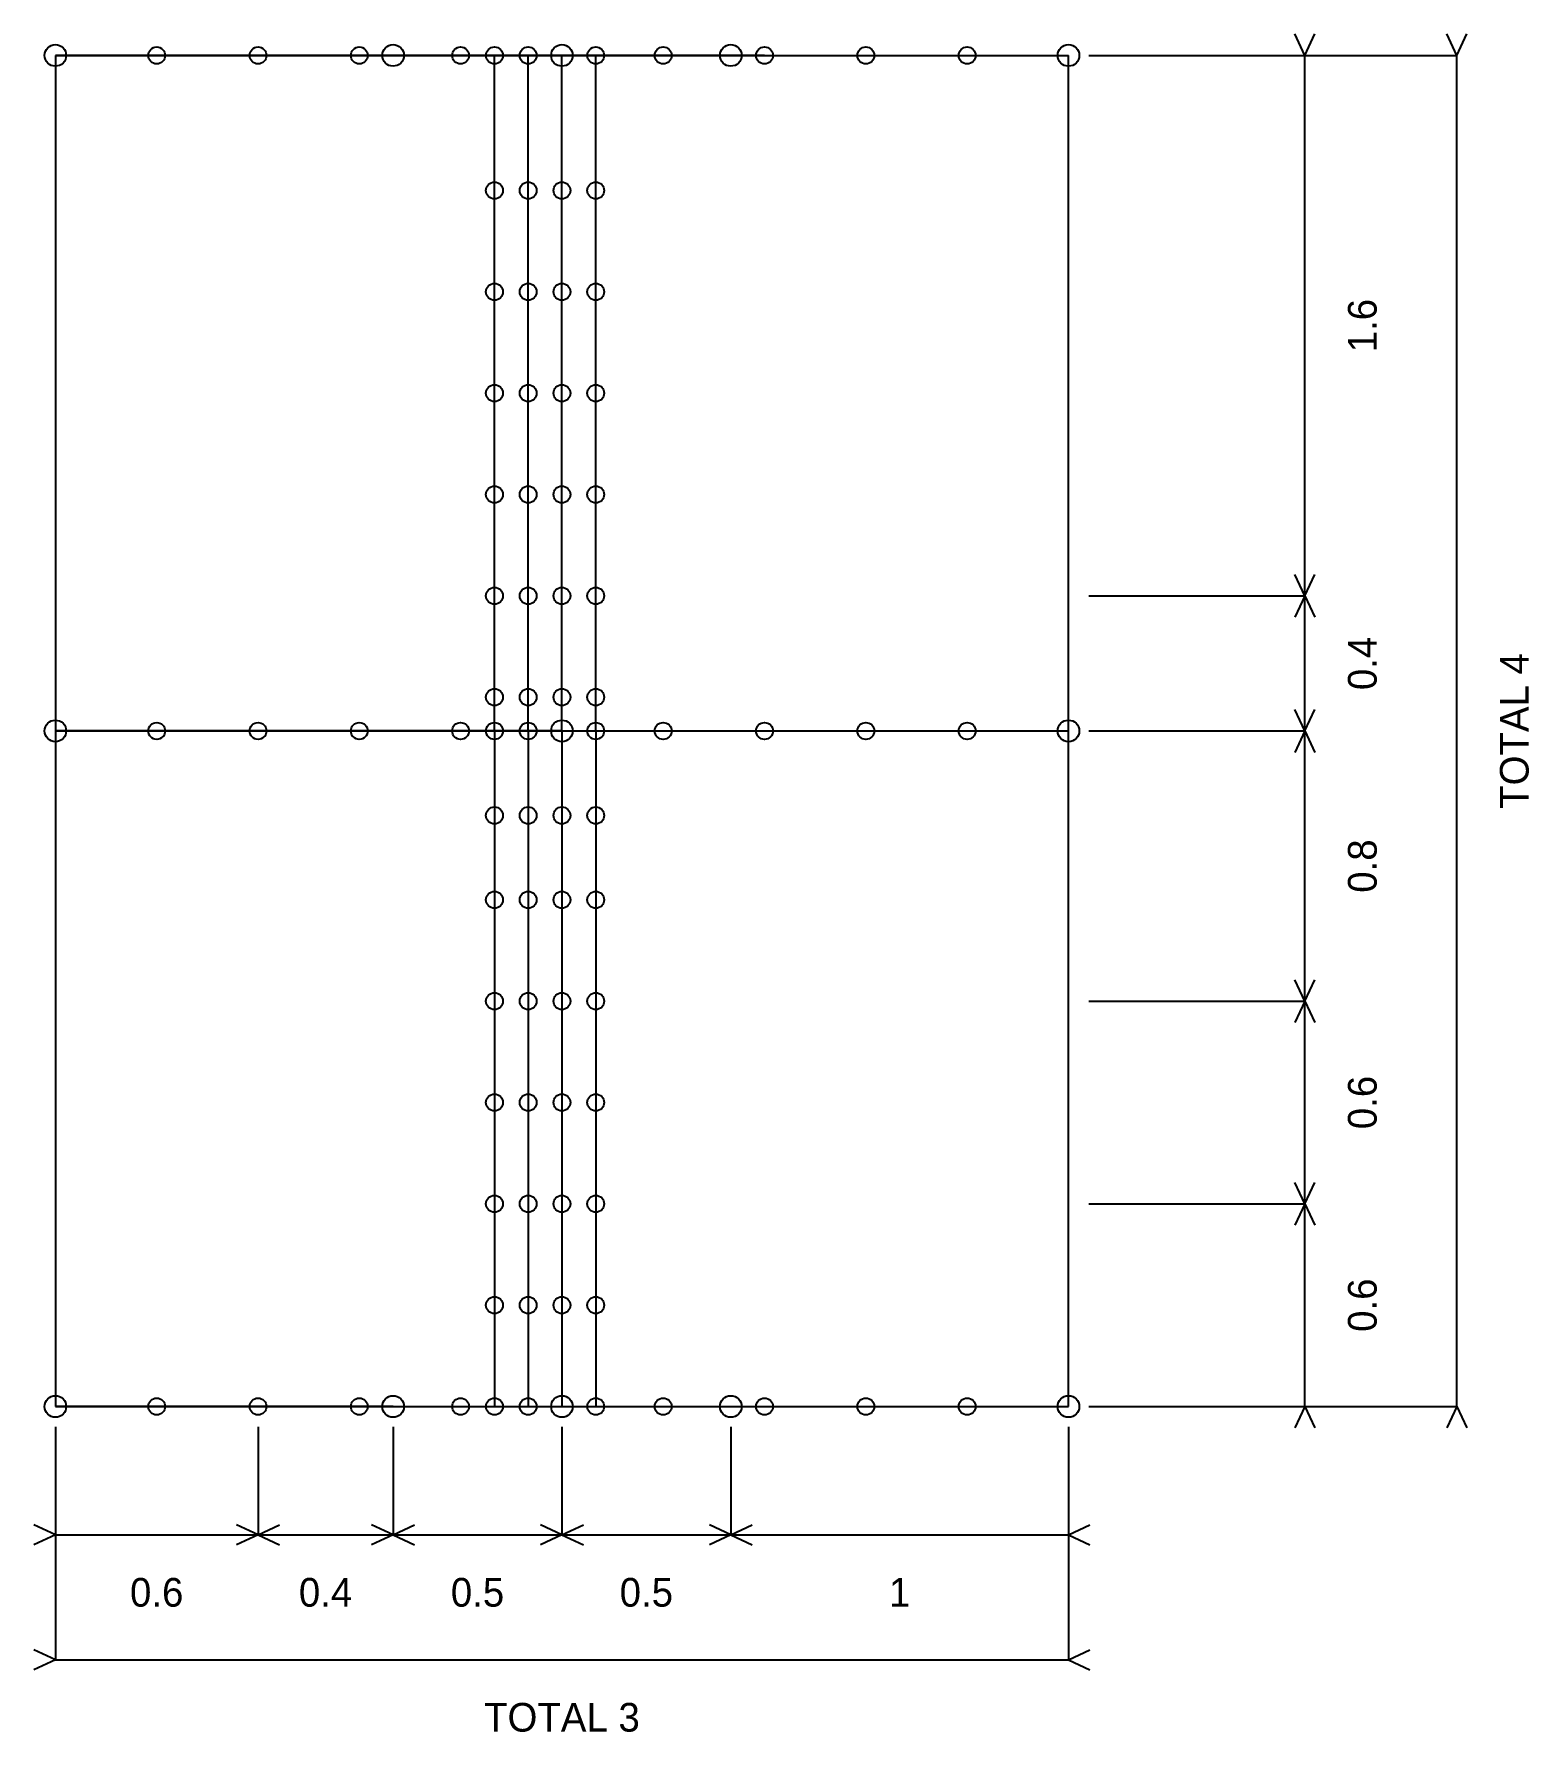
# Model space of a CAD drawing. Header units: millimetres. Extents: x -2355 to 2072, y -2535 to 2492.
import ezdxf
from ezdxf.enums import TextEntityAlignment as Align

# ---------------------------------------------------------------- set-up
doc = ezdxf.new("R2010")
doc.units = ezdxf.units.MM
for name, color, linetype in [('DIMENSION', 1, 'CONTINUOUS'), ('PIPE_ENDS', 5, 'CONTINUOUS'), ('PIPES', 5, 'CONTINUOUS')]:
    doc.layers.add(name, color=color, linetype=linetype)

msp = doc.modelspace()

# ---------------------------------------------------------------- linework, layer by layer
at = {"layer": 'DIMENSION'}
for p, q in [((1408.100773, 2428.284227), (1378.517494, 2491.725773)), ((1408.100773, 2428.284227), (1437.684051, 2491.725773)), ((1858.100773, 2428.284227), (1828.517494, 2491.725773)), ((1858.100773, 2428.284227), (1887.684051, 2491.725773)), ((768.100773, 2428.284227), (1408.100773, 2428.284227)), ((768.100773, 2428.284227), (1858.100773, 2428.284227)), ((1408.100773, 828.274227), (1408.100773, 2428.284227)), ((1858.100773, -1571.725773), (1858.100773, 2428.284227)), ((1408.100773, 828.274227), (1378.517494, 891.715773)), ((1408.100773, 828.274227), (1437.684051, 891.715773)), ((768.100773, 828.274227), (1408.100773, 828.274227)), ((768.100773, 828.274227), (1408.100773, 828.274227)), ((1408.100773, 828.274227), (1378.517494, 764.832682)), ((1408.100773, 428.274227), (1408.100773, 828.274227)), ((1408.100773, 828.274227), (1437.684051, 764.832682)), ((1408.100773, 428.274227), (1378.517494, 491.715773)), ((1408.100773, 428.274227), (1437.684051, 491.715773)), ((768.100773, 428.274227), (1408.100773, 428.274227)), ((768.100773, 428.274227), (1408.100773, 428.274227)), ((1408.100773, 428.274227), (1378.517494, 364.832682)), ((1408.100773, -371.725773), (1408.100773, 428.274227)), ((1408.100773, 428.274227), (1437.684051, 364.832682)), ((1408.100773, -371.725773), (1378.517494, -308.284227)), ((1408.100773, -371.725773), (1437.684051, -308.284227)), ((768.100773, -371.725773), (1408.100773, -371.725773)), ((768.100773, -371.725773), (1408.100773, -371.725773)), ((1408.100773, -371.725773), (1378.517494, -435.167318)), ((1408.100773, -971.725773), (1408.100773, -371.725773)), ((1408.100773, -371.725773), (1437.684051, -435.167318)), ((1408.100773, -971.725773), (1378.517494, -908.284227)), ((1408.100773, -971.725773), (1437.684051, -908.284227)), ((768.100773, -971.725773), (1408.100773, -971.725773)), ((768.100773, -971.725773), (1408.100773, -971.725773)), ((1408.100773, -971.725773), (1378.517494, -1035.167318)), ((1408.100773, -1571.725773), (1408.100773, -971.725773)), ((1408.100773, -971.725773), (1437.684051, -1035.167318)), ((768.100773, -1571.725773), (1408.100773, -1571.725773)), ((768.100773, -1571.725773), (1858.100773, -1571.725773)), ((1408.100773, -1571.725773), (1378.517494, -1635.167318)), ((1408.100773, -1571.725773), (1437.684051, -1635.167318)), ((1858.100773, -1571.725773), (1828.517494, -1635.167318)), ((1858.100773, -1571.725773), (1887.684051, -1635.167318)), ((-2291.909227, -1631.725773), (-2291.909227, -1951.725773)), ((-2291.909227, -1631.725773), (-2291.909227, -2321.725773)), ((-1691.909227, -1631.725773), (-1691.909227, -1951.725773)), ((-1691.909227, -1631.725773), (-1691.909227, -1951.725773)), ((-1291.909227, -1631.725773), (-1291.909227, -1951.725773)), ((-1291.909227, -1631.725773), (-1291.909227, -1951.725773)), ((-791.909227, -1631.725773), (-791.909227, -1951.725773)), ((-791.909227, -1631.725773), (-791.909227, -1951.725773)), ((-291.909227, -1631.725773), (-291.909227, -1951.725773)), ((-291.909227, -1631.725773), (-291.909227, -1951.725773)), ((708.100773, -1631.725773), (708.100773, -1951.725773)), ((708.100773, -1631.725773), (708.100773, -2321.725773)), ((-2291.909227, -1951.725773), (-2355.350773, -1922.142494)), ((-2291.909227, -1951.725773), (-2355.350773, -1981.309051)), ((-2291.909227, -1951.725773), (-1691.909227, -1951.725773)), ((-1691.909227, -1951.725773), (-1755.350773, -1922.142494)), ((-1691.909227, -1951.725773), (-1755.350773, -1981.309051)), ((-1691.909227, -1951.725773), (-1628.467682, -1922.142494)), ((-1691.909227, -1951.725773), (-1628.467682, -1981.309051)), ((-1691.909227, -1951.725773), (-1291.909227, -1951.725773)), ((-1291.909227, -1951.725773), (-1355.350773, -1922.142494)), ((-1291.909227, -1951.725773), (-1355.350773, -1981.309051)), ((-1291.909227, -1951.725773), (-1228.467682, -1922.142494)), ((-1291.909227, -1951.725773), (-1228.467682, -1981.309051)), ((-1291.909227, -1951.725773), (-791.909227, -1951.725773)), ((-791.909227, -1951.725773), (-855.350773, -1922.142494)), ((-791.909227, -1951.725773), (-855.350773, -1981.309051)), ((-791.909227, -1951.725773), (-728.467682, -1922.142494)), ((-791.909227, -1951.725773), (-728.467682, -1981.309051)), ((-791.909227, -1951.725773), (-291.909227, -1951.725773)), ((-291.909227, -1951.725773), (-355.350773, -1922.142494)), ((-291.909227, -1951.725773), (-355.350773, -1981.309051)), ((-291.909227, -1951.725773), (-228.467682, -1922.142494)), ((-291.909227, -1951.725773), (-228.467682, -1981.309051)), ((-291.909227, -1951.725773), (708.100773, -1951.725773)), ((708.100773, -1951.725773), (771.542318, -1922.142494)), ((708.100773, -1951.725773), (771.542318, -1981.309051)), ((-2291.909227, -2321.725773), (-2355.350773, -2292.142494)), ((708.100773, -2321.725773), (771.542318, -2292.142494)), ((-2291.909227, -2321.725773), (-2355.350773, -2351.309051)), ((-2291.909227, -2321.725773), (708.100773, -2321.725773)), ((708.100773, -2321.725773), (771.542318, -2351.309051))]:
    msp.add_line(p, q, dxfattribs=at)
at = {"layer": 'PIPE_ENDS'}
for centre, radius in [((-2291.909227, 2428.274227), 32), ((-1991.909227, 2428.274227), 25), ((-1691.909227, 2428.274227), 25), ((-1391.909227, 2428.274227), 25), ((-1291.909227, 2428.274227), 32), ((-1091.909227, 2428.274227), 25), ((-991.909227, 2428.274227), 25), ((-891.909227, 2428.274227), 25), ((-791.909227, 2428.274227), 32), ((-691.909227, 2428.274227), 25), ((-491.909227, 2428.274227), 25), ((-291.909227, 2428.274227), 32), ((-191.909227, 2428.274227), 25), ((108.090773, 2428.274227), 25), ((408.090773, 2428.274227), 25), ((708.090773, 2428.274227), 32), ((-991.909227, 2028.274227), 25), ((-891.909227, 2028.274227), 25), ((-791.909227, 2028.274227), 25), ((-691.909227, 2028.274227), 25), ((-991.909227, 1728.274227), 25), ((-891.909227, 1728.274227), 25), ((-791.909227, 1728.274227), 25), ((-691.909227, 1728.274227), 25), ((-991.909227, 1428.274227), 25), ((-891.909227, 1428.274227), 25), ((-791.909227, 1428.274227), 25), ((-691.909227, 1428.274227), 25), ((-991.909227, 1128.274227), 25), ((-891.909227, 1128.274227), 25), ((-791.909227, 1128.274227), 25), ((-691.909227, 1128.274227), 25), ((-991.909227, 828.274227), 25), ((-891.909227, 828.274227), 25), ((-791.909227, 828.274227), 25), ((-691.909227, 828.274227), 25), ((-991.909227, 528.274227), 25), ((-891.909227, 528.274227), 25), ((-791.909227, 528.274227), 25), ((-691.909227, 528.274227), 25), ((-2291.909227, 428.274227), 32), ((-1991.909227, 428.274227), 25), ((-1691.909227, 428.274227), 25), ((-1391.909227, 428.274227), 25), ((-1091.909227, 428.274227), 25), ((-991.909227, 428.274227), 25), ((-891.909227, 428.274227), 25), ((-791.909227, 428.274227), 32), ((-691.909227, 428.274227), 25), ((-491.909227, 428.274227), 25), ((-191.909227, 428.274227), 25), ((108.090773, 428.274227), 25), ((408.090773, 428.274227), 25), ((708.090773, 428.274227), 32), ((-991.909227, 178.274227), 25), ((-891.909227, 178.274227), 25), ((-791.909227, 178.274227), 25), ((-691.909227, 178.274227), 25), ((-991.909227, -71.725773), 25), ((-891.909227, -71.725773), 25), ((-791.909227, -71.725773), 25), ((-691.909227, -71.725773), 25), ((-991.909227, -371.725773), 25), ((-891.909227, -371.725773), 25), ((-791.909227, -371.725773), 25), ((-691.909227, -371.725773), 25), ((-991.909227, -671.725773), 25), ((-891.909227, -671.725773), 25), ((-791.909227, -671.725773), 25), ((-691.909227, -671.725773), 25), ((-991.909227, -971.725773), 25), ((-891.909227, -971.725773), 25), ((-791.909227, -971.725773), 25), ((-691.909227, -971.725773), 25), ((-991.909227, -1271.725773), 25), ((-891.909227, -1271.725773), 25), ((-791.909227, -1271.725773), 25), ((-691.909227, -1271.725773), 25), ((-2291.909227, -1571.725773), 32), ((-1991.909227, -1571.725773), 25), ((-1691.909227, -1571.725773), 25), ((-1391.909227, -1571.725773), 25), ((-1291.909227, -1571.725773), 32), ((-1091.909227, -1571.725773), 25), ((-991.909227, -1571.725773), 25), ((-891.909227, -1571.725773), 25), ((-791.909227, -1571.725773), 32), ((-691.909227, -1571.725773), 25), ((-491.909227, -1571.725773), 25), ((-291.909227, -1571.725773), 32), ((-191.909227, -1571.725773), 25), ((108.090773, -1571.725773), 25), ((408.090773, -1571.725773), 25), ((708.090773, -1571.725773), 32)]:
    msp.add_circle(centre, radius, dxfattribs=at)
at = {"layer": 'PIPES'}
for p, q in [((-2291.909227, 2428.284227), (-2291.909227, 428.274227)), ((-1291.909227, 2428.284227), (-2291.909227, 2428.284227)), ((-2291.909227, 2428.284227), (-1991.908227, 2428.284227)), ((-1991.908227, 2428.284227), (-1691.908227, 2428.284227)), ((-1691.908227, 2428.284227), (-1391.907227, 2428.284227)), ((-1291.909227, 2428.284227), (-1391.907227, 2428.284227)), ((-1391.907227, 2428.284227), (-1091.909227, 2428.284227)), ((-291.909227, 2428.284227), (-1291.909227, 2428.284227)), ((-1091.909227, 2428.284227), (-1291.909227, 2428.284227)), ((-991.909227, 2428.284227), (-1291.909227, 2428.284227)), ((-1091.909227, 2428.284227), (-791.909227, 2428.284227)), ((-991.909227, 2428.284227), (-1091.909227, 2428.284227)), ((-891.909227, 2428.284227), (-991.909227, 2428.284227)), ((-991.909227, 2028.284227), (-991.909227, 2428.284227)), ((-791.909227, 2428.284227), (-891.909227, 2428.284227)), ((-891.909227, 2028.284227), (-891.909227, 2428.284227)), ((-791.909227, 2028.284227), (-791.909227, 2428.284227)), ((-791.909227, 2428.284227), (-491.909227, 2428.284227)), ((-691.909227, 2428.284227), (-791.909227, 2428.284227)), ((-291.909227, 2428.284227), (-691.909227, 2428.284227)), ((-491.909227, 2428.284227), (-691.909227, 2428.284227)), ((-691.909227, 2028.284227), (-691.909227, 2428.284227)), ((-291.909227, 2428.284227), (-491.909227, 2428.284227)), ((-491.909227, 2428.284227), (-191.909227, 2428.284227)), ((-291.909227, 2428.284227), (708.100773, 2428.284227)), ((-191.909227, 2428.284227), (-291.909227, 2428.284227)), ((-191.909227, 2428.284227), (108.090773, 2428.284227)), ((108.090773, 2428.284227), (408.100773, 2428.284227)), ((408.100773, 2428.284227), (708.100773, 2428.284227)), ((708.100773, 428.274227), (708.100773, 2428.284227)), ((-991.909227, 1728.284227), (-991.909227, 2028.284227)), ((-891.909227, 1728.284227), (-891.909227, 2028.284227)), ((-791.909227, 1728.284227), (-791.909227, 2028.284227)), ((-691.909227, 1728.284227), (-691.909227, 2028.284227)), ((-991.909227, 1428.284227), (-991.909227, 1728.284227)), ((-891.909227, 1428.284227), (-891.909227, 1728.284227)), ((-791.909227, 1428.284227), (-791.909227, 1728.284227)), ((-691.909227, 1428.284227), (-691.909227, 1728.284227)), ((-991.909227, 1128.284227), (-991.909227, 1428.284227)), ((-891.909227, 1128.284227), (-891.909227, 1428.284227)), ((-791.909227, 1128.284227), (-791.909227, 1428.284227)), ((-691.909227, 1128.284227), (-691.909227, 1428.284227)), ((-991.909227, 828.274227), (-991.909227, 1128.284227)), ((-891.909227, 828.274227), (-891.909227, 1128.284227)), ((-791.909227, 828.274227), (-791.909227, 1128.284227)), ((-691.909227, 828.274227), (-691.909227, 1128.284227)), ((-991.909227, 528.274227), (-991.909227, 828.274227)), ((-891.909227, 528.274227), (-891.909227, 828.274227)), ((-791.909227, 528.274227), (-791.909227, 828.274227)), ((-691.909227, 528.274227), (-691.909227, 828.274227)), ((-991.909227, 428.274227), (-991.909227, 528.274227)), ((-891.909227, 428.274227), (-891.909227, 528.274227)), ((-791.909227, 428.274227), (-791.909227, 528.274227)), ((-691.909227, 428.274227), (-691.909227, 528.274227)), ((-791.909227, 428.274227), (-2291.909227, 428.274227)), ((-2291.909227, 428.274227), (-2291.909227, -1571.725773)), ((-2291.909227, 428.274227), (-1991.908227, 428.274227)), ((-2291.909227, 428.274227), (-991.909227, 428.274227)), ((-1991.908227, 428.274227), (-1691.908227, 428.274227)), ((-1691.908227, 428.274227), (-1391.907227, 428.274227)), ((-1391.907227, 428.274227), (-1091.909227, 428.274227)), ((-1091.909227, 428.274227), (-991.909227, 428.274227)), ((-1091.909227, 428.274227), (-791.909227, 428.274227)), ((-991.909227, 428.274227), (-891.909227, 428.274227)), ((-991.909227, 428.274227), (-991.909227, 178.274227)), ((-891.909227, 428.274227), (-791.909227, 428.274227)), ((-891.909227, 428.274227), (-891.909227, 178.274227)), ((-791.909227, 428.274227), (708.100773, 428.274227)), ((-791.909227, 428.274227), (-691.909227, 428.274227)), ((-791.909227, 428.274227), (-791.909227, 178.274227)), ((-791.909227, 428.274227), (-491.909227, 428.274227)), ((-691.909227, 428.274227), (-491.909227, 428.274227)), ((-691.909227, 428.274227), (708.100773, 428.274227)), ((-691.909227, 428.274227), (-691.909227, 178.274227)), ((-491.909227, 428.274227), (-191.909227, 428.274227)), ((-191.909227, 428.274227), (108.090773, 428.274227)), ((108.090773, 428.274227), (408.100773, 428.274227)), ((408.100773, 428.274227), (708.100773, 428.274227)), ((708.100773, -1571.725773), (708.100773, 428.274227)), ((-991.909227, 178.274227), (-991.909227, -71.725773)), ((-891.909227, 178.274227), (-891.909227, -71.725773)), ((-791.909227, 178.274227), (-791.909227, -71.725773)), ((-691.909227, 178.274227), (-691.909227, -71.725773)), ((-991.909227, -71.725773), (-991.909227, -371.725773)), ((-891.909227, -71.725773), (-891.909227, -371.725773)), ((-791.909227, -71.725773), (-791.909227, -371.725773)), ((-691.909227, -71.725773), (-691.909227, -371.725773)), ((-991.909227, -371.725773), (-991.909227, -671.723773)), ((-991.909227, -371.725773), (-991.909227, -521.725773)), ((-891.909227, -371.725773), (-891.909227, -671.723773)), ((-891.909227, -371.725773), (-891.909227, -521.725773)), ((-791.909227, -371.725773), (-791.909227, -671.723773)), ((-791.909227, -371.725773), (-791.909227, -521.725773)), ((-691.909227, -371.725773), (-691.909227, -671.723773)), ((-691.909227, -371.725773), (-691.909227, -521.725773)), ((-991.909227, -521.725773), (-991.909227, -671.723773)), ((-891.909227, -521.725773), (-891.909227, -671.723773)), ((-791.909227, -521.725773), (-791.909227, -671.723773)), ((-691.909227, -521.725773), (-691.909227, -671.723773)), ((-991.909227, -671.723773), (-991.909227, -971.724773)), ((-891.909227, -671.723773), (-891.909227, -971.724773)), ((-791.909227, -671.723773), (-791.909227, -971.724773)), ((-691.909227, -671.723773), (-691.909227, -971.724773)), ((-991.909227, -971.724773), (-991.909227, -1271.724773)), ((-891.909227, -971.724773), (-891.909227, -1271.724773)), ((-791.909227, -971.724773), (-791.909227, -1271.724773)), ((-691.909227, -971.724773), (-691.909227, -1271.724773)), ((-991.909227, -1271.724773), (-991.909227, -1571.725773)), ((-891.909227, -1271.724773), (-891.909227, -1571.725773)), ((-791.909227, -1271.724773), (-791.909227, -1571.725773)), ((-691.909227, -1271.724773), (-691.909227, -1571.725773)), ((-1291.909227, -1571.725773), (-2291.909227, -1571.725773)), ((-2291.909227, -1571.725773), (-1991.908227, -1571.725773)), ((-1991.908227, -1571.725773), (-1691.908227, -1571.725773)), ((-1691.908227, -1571.725773), (-1391.907227, -1571.725773)), ((-1391.907227, -1571.725773), (-1291.909227, -1571.725773)), ((-1391.907227, -1571.725773), (-1091.909227, -1571.725773)), ((-1291.909227, -1571.725773), (-291.909227, -1571.725773)), ((-1291.909227, -1571.725773), (-1091.909227, -1571.725773)), ((-1291.909227, -1571.725773), (-991.909227, -1571.725773)), ((-1091.909227, -1571.725773), (-991.909227, -1571.725773)), ((-1091.909227, -1571.725773), (-791.909227, -1571.725773)), ((-991.909227, -1571.725773), (-891.909227, -1571.725773)), ((-891.909227, -1571.725773), (-791.909227, -1571.725773)), ((-791.909227, -1571.725773), (-691.909227, -1571.725773)), ((-791.909227, -1571.725773), (-491.909227, -1571.725773)), ((-691.909227, -1571.725773), (-491.909227, -1571.725773)), ((-691.909227, -1571.725773), (-291.909227, -1571.725773)), ((-491.909227, -1571.725773), (-291.909227, -1571.725773)), ((-491.909227, -1571.725773), (-191.909227, -1571.725773)), ((-291.909227, -1571.725773), (708.100773, -1571.725773)), ((-291.909227, -1571.725773), (-191.909227, -1571.725773)), ((-191.909227, -1571.725773), (108.090773, -1571.725773)), ((108.090773, -1571.725773), (408.100773, -1571.725773)), ((408.100773, -1571.725773), (708.100773, -1571.725773))]:
    msp.add_line(p, q, dxfattribs=at)

# ---------------------------------------------------------------- texts
at = {"layer": 'DIMENSION'}
for s, p in [('1.6', (1578.100773, 1628.279227)), ('0.4', (1578.100773, 628.274227)), ('TOTAL 4', (2028.100773, 428.279227)), ('0.8', (1578.100773, 28.274227)), ('0.6', (1578.100773, -671.725773)), ('0.6', (1578.100773, -1271.725773))]:
    msp.add_text(s, height=85, rotation=90, dxfattribs=at).set_placement(p, align=Align.MIDDLE_CENTER)
for s, p in [('0.6', (-1991.909227, -2121.725773)), ('0.4', (-1491.909227, -2121.725773)), ('0.5', (-1041.909227, -2121.725773)), ('0.5', (-541.909227, -2121.725773)), ('1', (208.095773, -2121.725773)), ('TOTAL 3', (-791.904227, -2491.725773))]:
    msp.add_text(s, height=85, dxfattribs=at).set_placement(p, align=Align.MIDDLE_CENTER)

doc.saveas('drawing.dxf')
